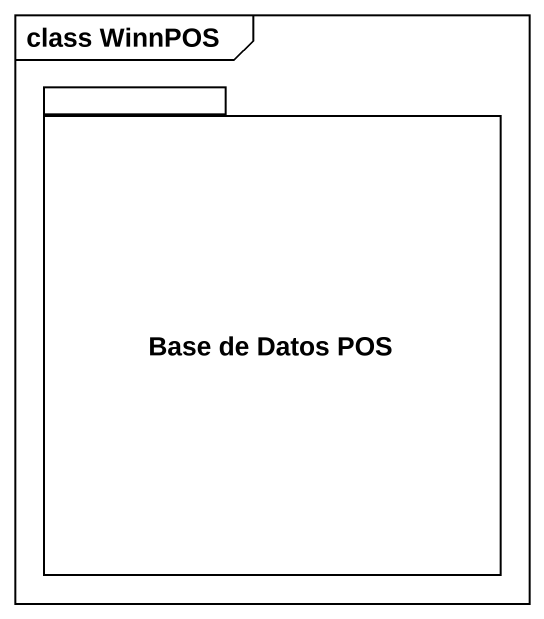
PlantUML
@startuml
mainframe class WinnPOS
package "Base de Datos POS" as Base_de_Datos_POS {
}
@enduml
